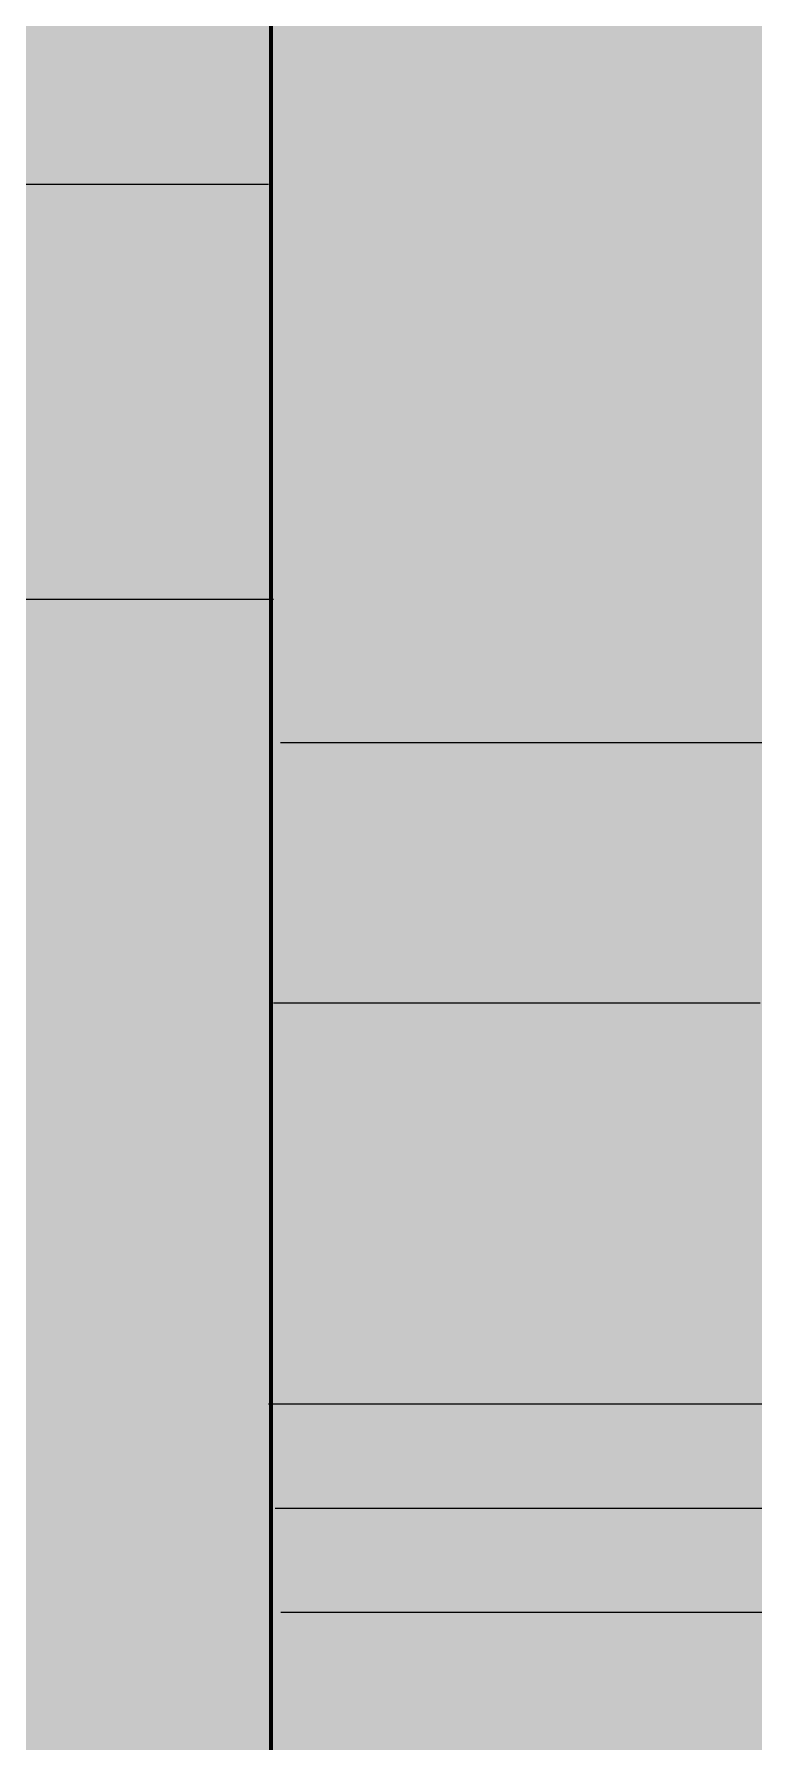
# Model space of a CAD drawing. Header units: millimetres. Extents: x 0 to 418, y 2 to 297.
# Drawn here: x 103.8 to 138.7, y 54.8 to 137.6 of the extents above; entities that cross this region are included whole.
import ezdxf

# ---------------------------------------------------------------- set-up
doc = ezdxf.new("R2010")
doc.units = ezdxf.units.MM
doc.header["$MEASUREMENT"] = 0
doc.layers.get('0').update_dxf_attribs({"linetype": 'CONTINUOUS'})

msp = doc.modelspace()

# ---------------------------------------------------------------- hatches: boundary and pattern name
at = {"true_color": 0xffffff}
for points in [[(-0.132, 297.01), (-0.132, 1.627), (417.7, 1.627), (417.7, 297.01)], [(-0.132, 297.01), (-0.132, 1.89), (417.7, 1.89), (417.7, 297.01)]]:
    msp.add_hatch(color=0, dxfattribs=at).paths.add_polyline_path(points)
at = {"true_color": 0x000007}
h = msp.add_hatch(color=0, dxfattribs=at)
edge = h.paths.add_edge_path()
edge.add_spline(control_points=[(110.049, 132.972), (109.901, 133.021), (109.786, 133.104), (109.72, 133.202), (109.72, 133.202), (109.655, 133.301), (109.605, 133.416), (109.605, 133.564), (109.605, 133.564), (109.605, 133.762), (109.687, 133.942), (109.835, 134.09), (109.835, 134.09), (109.983, 134.238), (110.197, 134.304), (110.444, 134.304), (110.444, 134.304), (110.691, 134.304), (110.904, 134.222), (111.052, 134.09), (111.052, 134.09), (111.2, 133.942), (111.283, 133.762), (111.283, 133.548), (111.283, 133.548), (111.283, 133.416), (111.25, 133.301), (111.184, 133.202), (111.184, 133.202), (111.102, 133.104), (111.003, 133.021), (110.855, 132.972), (110.855, 132.972), (111.036, 132.906), (111.168, 132.824), (111.266, 132.693), (111.266, 132.693), (111.348, 132.561), (111.398, 132.413), (111.398, 132.232), (111.398, 132.232), (111.398, 131.985), (111.316, 131.772), (111.135, 131.607), (111.135, 131.607), (110.97, 131.443), (110.74, 131.344), (110.444, 131.344), (110.444, 131.344), (110.164, 131.344), (109.934, 131.443), (109.753, 131.607), (109.753, 131.607), (109.589, 131.772), (109.49, 131.985), (109.49, 132.232), (109.49, 132.232), (109.49, 132.429), (109.539, 132.577), (109.638, 132.709), (109.638, 132.709), (109.737, 132.841), (109.868, 132.923), (110.049, 132.972)], knot_values=[0, 0, 0, 0, 0.015625, 0.015625, 0.015625, 0.015625, 0.03125, 0.03125, 0.03125, 0.03125, 0.046875, 0.046875, 0.046875, 0.046875, 0.0625, 0.0625, 0.0625, 0.0625, 0.078125, 0.078125, 0.078125, 0.078125, 0.09375, 0.09375, 0.09375, 0.09375, 0.109375, 0.109375, 0.109375, 0.109375, 0.125, 0.125, 0.125, 0.125, 0.140625, 0.140625, 0.140625, 0.140625, 0.15625, 0.15625, 0.15625, 0.15625, 0.171875, 0.171875, 0.171875, 0.171875, 0.1875, 0.1875, 0.1875, 0.1875, 0.203125, 0.203125, 0.203125, 0.203125, 0.21875, 0.21875, 0.21875, 0.21875, 0.234375, 0.234375, 0.234375, 0.234375, 1, 1, 1, 1], degree=3, periodic=0)
edge = h.paths.add_edge_path()
edge.add_spline(control_points=[(109.967, 133.564), (109.967, 133.433), (110.016, 133.317), (110.115, 133.235), (110.115, 133.235), (110.197, 133.153), (110.312, 133.104), (110.444, 133.104), (110.444, 133.104), (110.592, 133.104), (110.707, 133.153), (110.789, 133.235), (110.789, 133.235), (110.871, 133.317), (110.921, 133.433), (110.921, 133.548), (110.921, 133.548), (110.921, 133.679), (110.871, 133.794), (110.789, 133.877), (110.789, 133.877), (110.691, 133.975), (110.575, 134.008), (110.444, 134.008), (110.444, 134.008), (110.312, 134.008), (110.197, 133.975), (110.115, 133.877), (110.115, 133.877), (110.016, 133.794), (109.967, 133.696), (109.967, 133.564)], knot_values=[0, 0, 0, 0, 0.03125, 0.03125, 0.03125, 0.03125, 0.0625, 0.0625, 0.0625, 0.0625, 0.09375, 0.09375, 0.09375, 0.09375, 0.125, 0.125, 0.125, 0.125, 0.15625, 0.15625, 0.15625, 0.15625, 0.1875, 0.1875, 0.1875, 0.1875, 0.21875, 0.21875, 0.21875, 0.21875, 1, 1, 1, 1], degree=3, periodic=0)
edge = h.paths.add_edge_path()
edge.add_spline(control_points=[(109.868, 132.232), (109.868, 132.133), (109.885, 132.035), (109.934, 131.936), (109.934, 131.936), (109.983, 131.854), (110.049, 131.772), (110.148, 131.722), (110.148, 131.722), (110.247, 131.673), (110.345, 131.64), (110.46, 131.64), (110.46, 131.64), (110.625, 131.64), (110.756, 131.689), (110.871, 131.805), (110.871, 131.805), (110.987, 131.92), (111.036, 132.051), (111.036, 132.216), (111.036, 132.216), (111.036, 132.397), (110.987, 132.528), (110.871, 132.643), (110.871, 132.643), (110.756, 132.758), (110.608, 132.808), (110.444, 132.808), (110.444, 132.808), (110.279, 132.808), (110.131, 132.758), (110.033, 132.643), (110.033, 132.643), (109.918, 132.545), (109.868, 132.397), (109.868, 132.232)], knot_values=[0, 0, 0, 0, 0.027778, 0.027778, 0.027778, 0.027778, 0.055556, 0.055556, 0.055556, 0.055556, 0.083333, 0.083333, 0.083333, 0.083333, 0.111111, 0.111111, 0.111111, 0.111111, 0.138889, 0.138889, 0.138889, 0.138889, 0.166667, 0.166667, 0.166667, 0.166667, 0.194444, 0.194444, 0.194444, 0.194444, 0.222222, 0.222222, 0.222222, 0.222222, 1, 1, 1, 1], degree=3, periodic=0)
h = msp.add_hatch(color=0, dxfattribs=at)
edge = h.paths.add_edge_path()
edge.add_line((109.556, 112.63), (109.901, 112.663))
edge.add_spline(control_points=[(109.901, 112.663), (109.918, 112.498), (109.983, 112.383), (110.066, 112.317), (110.066, 112.317), (110.148, 112.235), (110.247, 112.202), (110.378, 112.202), (110.378, 112.202), (110.477, 112.202), (110.575, 112.235), (110.658, 112.284), (110.658, 112.284), (110.74, 112.334), (110.806, 112.4), (110.855, 112.482), (110.855, 112.482), (110.921, 112.564), (110.954, 112.679), (111.003, 112.811), (111.003, 112.811), (111.036, 112.959), (111.052, 113.107), (111.052, 113.255), (111.052, 113.255), (111.052, 113.271), (111.052, 113.288), (111.052, 113.321), (111.052, 113.321), (110.97, 113.205), (110.871, 113.123), (110.756, 113.041), (110.756, 113.041), (110.625, 112.975), (110.493, 112.942), (110.362, 112.942), (110.362, 112.942), (110.115, 112.942), (109.918, 113.024), (109.753, 113.205), (109.753, 113.205), (109.589, 113.37), (109.507, 113.6), (109.507, 113.88), (109.507, 113.88), (109.507, 114.176), (109.589, 114.422), (109.753, 114.603), (109.753, 114.603), (109.934, 114.768), (110.148, 114.866), (110.411, 114.866), (110.411, 114.866), (110.592, 114.866), (110.773, 114.817), (110.921, 114.718), (110.921, 114.718), (111.085, 114.603), (111.2, 114.472), (111.283, 114.274), (111.283, 114.274), (111.365, 114.093), (111.398, 113.814), (111.398, 113.469), (111.398, 113.469), (111.398, 113.09), (111.365, 112.794), (111.283, 112.58), (111.283, 112.58), (111.2, 112.367), (111.085, 112.202), (110.921, 112.087), (110.921, 112.087), (110.756, 111.972), (110.575, 111.906), (110.362, 111.906), (110.362, 111.906), (110.131, 111.906), (109.951, 111.972), (109.819, 112.104), (109.819, 112.104), (109.671, 112.219), (109.589, 112.4), (109.556, 112.63)], knot_values=[0, 0, 0, 0, 0.011905, 0.011905, 0.011905, 0.011905, 0.02381, 0.02381, 0.02381, 0.02381, 0.035714, 0.035714, 0.035714, 0.035714, 0.047619, 0.047619, 0.047619, 0.047619, 0.059524, 0.059524, 0.059524, 0.059524, 0.071429, 0.071429, 0.071429, 0.071429, 0.083333, 0.083333, 0.083333, 0.083333, 0.095238, 0.095238, 0.095238, 0.095238, 0.107143, 0.107143, 0.107143, 0.107143, 0.119048, 0.119048, 0.119048, 0.119048, 0.130952, 0.130952, 0.130952, 0.130952, 0.142857, 0.142857, 0.142857, 0.142857, 0.154762, 0.154762, 0.154762, 0.154762, 0.166667, 0.166667, 0.166667, 0.166667, 0.178571, 0.178571, 0.178571, 0.178571, 0.190476, 0.190476, 0.190476, 0.190476, 0.202381, 0.202381, 0.202381, 0.202381, 0.214286, 0.214286, 0.214286, 0.214286, 0.22619, 0.22619, 0.22619, 0.22619, 0.238095, 0.238095, 0.238095, 0.238095, 1, 1, 1, 1], degree=3, periodic=0)
edge = h.paths.add_edge_path()
edge.add_spline(control_points=[(111.003, 113.913), (111.003, 114.11), (110.954, 114.274), (110.839, 114.389), (110.839, 114.389), (110.74, 114.505), (110.608, 114.57), (110.46, 114.57), (110.46, 114.57), (110.296, 114.57), (110.164, 114.505), (110.033, 114.373), (110.033, 114.373), (109.918, 114.241), (109.868, 114.077), (109.868, 113.88), (109.868, 113.88), (109.868, 113.699), (109.918, 113.534), (110.033, 113.419), (110.033, 113.419), (110.148, 113.304), (110.279, 113.255), (110.444, 113.255), (110.444, 113.255), (110.608, 113.255), (110.74, 113.304), (110.855, 113.419), (110.855, 113.419), (110.954, 113.534), (111.003, 113.699), (111.003, 113.913)], knot_values=[0, 0, 0, 0, 0.03125, 0.03125, 0.03125, 0.03125, 0.0625, 0.0625, 0.0625, 0.0625, 0.09375, 0.09375, 0.09375, 0.09375, 0.125, 0.125, 0.125, 0.125, 0.15625, 0.15625, 0.15625, 0.15625, 0.1875, 0.1875, 0.1875, 0.1875, 0.21875, 0.21875, 0.21875, 0.21875, 1, 1, 1, 1], degree=3, periodic=0)
for points in [[(119.62, 107.154), (119.62, 107.499), (121.495, 107.499), (121.495, 107.219), (121.495, 107.219), (121.472, 107.194), (121.45, 107.169), (121.427, 107.142), (121.404, 107.115), (121.382, 107.088), (121.359, 107.059), (121.337, 107.03), (121.314, 107), (121.291, 106.97), (121.269, 106.939), (121.246, 106.907), (121.224, 106.874), (121.201, 106.841), (121.178, 106.807), (121.156, 106.772), (121.133, 106.737), (121.11, 106.701), (121.088, 106.664), (121.065, 106.627), (121.043, 106.589), (121.02, 106.55), (120.997, 106.511), (120.975, 106.471), (120.952, 106.43), (120.952, 106.43), (120.93, 106.391), (120.908, 106.351), (120.886, 106.311), (120.865, 106.271), (120.844, 106.231), (120.823, 106.19), (120.803, 106.149), (120.783, 106.108), (120.763, 106.066), (120.744, 106.025), (120.726, 105.983), (120.708, 105.941), (120.69, 105.899), (120.672, 105.856), (120.656, 105.814), (120.639, 105.771), (120.623, 105.728), (120.608, 105.685), (120.593, 105.642), (120.578, 105.599), (120.564, 105.556), (120.55, 105.513), (120.537, 105.47), (120.525, 105.427), (120.517, 105.398), (120.509, 105.369), (120.501, 105.339), (120.493, 105.309), (120.486, 105.279), (120.479, 105.248), (120.472, 105.217), (120.465, 105.186), (120.458, 105.154), (120.452, 105.122), (120.446, 105.09), (120.44, 105.057), (120.435, 105.024), (120.43, 104.99), (120.425, 104.957), (120.42, 104.923), (120.415, 104.888), (120.411, 104.853), (120.408, 104.818), (120.404, 104.783), (120.401, 104.747), (120.398, 104.711), (120.395, 104.674), (120.393, 104.638), (120.031, 104.638), (120.031, 104.638), (120.032, 104.667), (120.032, 104.696), (120.034, 104.726), (120.035, 104.757), (120.038, 104.788), (120.04, 104.819), (120.043, 104.851), (120.047, 104.884), (120.051, 104.917), (120.056, 104.95), (120.061, 104.984), (120.066, 105.018), (120.072, 105.053), (120.078, 105.088), (120.085, 105.123), (120.092, 105.159), (120.1, 105.195), (120.108, 105.232), (120.116, 105.269), (120.125, 105.306), (120.134, 105.344), (120.143, 105.382), (120.153, 105.421), (120.163, 105.46), (120.163, 105.46), (120.173, 105.501), (120.184, 105.542), (120.196, 105.582), (120.208, 105.623), (120.22, 105.663), (120.233, 105.703), (120.247, 105.743), (120.26, 105.783), (120.274, 105.823), (120.289, 105.862), (120.304, 105.902), (120.319, 105.941), (120.335, 105.98), (120.351, 106.019), (120.367, 106.057), (120.383, 106.096), (120.4, 106.134), (120.417, 106.172), (120.435, 106.21), (120.452, 106.248), (120.47, 106.285), (120.488, 106.323), (120.506, 106.36), (120.525, 106.397), (120.545, 106.434), (120.566, 106.47), (120.586, 106.506), (120.607, 106.541), (120.628, 106.576), (120.648, 106.61), (120.669, 106.644), (120.69, 106.677), (120.711, 106.71), (120.731, 106.743), (120.752, 106.775), (120.773, 106.806), (120.794, 106.837), (120.816, 106.868), (120.837, 106.898), (120.858, 106.928), (120.88, 106.958), (120.902, 106.987), (120.923, 107.016), (120.945, 107.044), (120.967, 107.072), (120.99, 107.1), (121.012, 107.127), (121.034, 107.154), (119.62, 107.154), (121.034, 107.154)], [(120.936, 72.077), (120.574, 72.077), (120.574, 74.33), (120.574, 74.33), (120.564, 74.319), (120.553, 74.309), (120.542, 74.299), (120.53, 74.289), (120.518, 74.278), (120.506, 74.268), (120.494, 74.258), (120.481, 74.247), (120.468, 74.237), (120.455, 74.227), (120.442, 74.217), (120.428, 74.206), (120.414, 74.196), (120.4, 74.186), (120.385, 74.175), (120.371, 74.165), (120.356, 74.155), (120.34, 74.145), (120.325, 74.134), (120.309, 74.124), (120.294, 74.114), (120.278, 74.104), (120.261, 74.093), (120.245, 74.083), (120.245, 74.083), (120.229, 74.073), (120.212, 74.063), (120.196, 74.054), (120.179, 74.044), (120.163, 74.036), (120.147, 74.027), (120.13, 74.019), (120.114, 74.011), (120.098, 74.003), (120.082, 73.995), (120.066, 73.987), (120.05, 73.98), (120.034, 73.973), (120.018, 73.966), (120.002, 73.959), (119.987, 73.953), (119.971, 73.946), (119.956, 73.94), (119.941, 73.933), (119.926, 73.927), (119.911, 73.921), (119.896, 73.914), (119.881, 73.908), (119.867, 73.902), (119.867, 74.247), (119.867, 74.247), (119.891, 74.26), (119.916, 74.272), (119.94, 74.285), (119.964, 74.298), (119.988, 74.311), (120.012, 74.325), (120.035, 74.338), (120.058, 74.352), (120.081, 74.365), (120.104, 74.379), (120.126, 74.393), (120.148, 74.408), (120.17, 74.422), (120.192, 74.437), (120.214, 74.452), (120.235, 74.467), (120.256, 74.482), (120.276, 74.497), (120.296, 74.513), (120.316, 74.528), (120.336, 74.544), (120.355, 74.56), (120.374, 74.576), (120.393, 74.593), (120.393, 74.593), (120.411, 74.609), (120.429, 74.626), (120.446, 74.642), (120.463, 74.658), (120.479, 74.675), (120.495, 74.691), (120.51, 74.707), (120.525, 74.724), (120.54, 74.74), (120.554, 74.756), (120.567, 74.772), (120.58, 74.788), (120.593, 74.804), (120.605, 74.82), (120.617, 74.835), (120.628, 74.851), (120.639, 74.866), (120.65, 74.882), (120.66, 74.897), (120.67, 74.912), (120.679, 74.927), (120.688, 74.942), (120.697, 74.957), (120.706, 74.971), (120.936, 74.971), (120.936, 72.077), (120.936, 74.971)], [(121.462, 67.357), (121.462, 67.028), (119.554, 67.028), (119.554, 67.028), (119.554, 67.038), (119.555, 67.049), (119.555, 67.059), (119.556, 67.069), (119.556, 67.08), (119.557, 67.09), (119.558, 67.1), (119.559, 67.11), (119.56, 67.121), (119.562, 67.131), (119.563, 67.141), (119.565, 67.151), (119.566, 67.162), (119.568, 67.172), (119.57, 67.182), (119.571, 67.193), (119.573, 67.203), (119.575, 67.213), (119.577, 67.223), (119.579, 67.234), (119.581, 67.244), (119.583, 67.254), (119.585, 67.265), (119.587, 67.275), (119.594, 67.289), (119.6, 67.304), (119.607, 67.319), (119.615, 67.334), (119.622, 67.349), (119.63, 67.364), (119.639, 67.379), (119.648, 67.395), (119.657, 67.41), (119.666, 67.426), (119.676, 67.442), (119.686, 67.458), (119.696, 67.474), (119.707, 67.49), (119.718, 67.506), (119.73, 67.522), (119.742, 67.538), (119.754, 67.555), (119.766, 67.571), (119.779, 67.587), (119.792, 67.604), (119.806, 67.62), (119.82, 67.637), (119.834, 67.653), (119.847, 67.67), (119.86, 67.686), (119.874, 67.703), (119.889, 67.72), (119.904, 67.737), (119.92, 67.755), (119.936, 67.772), (119.953, 67.79), (119.971, 67.808), (119.989, 67.826), (120.008, 67.844), (120.027, 67.863), (120.047, 67.881), (120.067, 67.9), (120.088, 67.919), (120.109, 67.938), (120.131, 67.957), (120.153, 67.977), (120.176, 67.996), (120.199, 68.016), (120.222, 68.036), (120.246, 68.056), (120.27, 68.077), (120.294, 68.097), (120.294, 68.097), (120.333, 68.128), (120.37, 68.158), (120.407, 68.188), (120.442, 68.217), (120.477, 68.247), (120.51, 68.275), (120.543, 68.304), (120.574, 68.332), (120.604, 68.359), (120.634, 68.386), (120.662, 68.412), (120.689, 68.438), (120.715, 68.464), (120.74, 68.489), (120.765, 68.513), (120.788, 68.537), (120.81, 68.56), (120.831, 68.583), (120.851, 68.605), (120.87, 68.626), (120.888, 68.647), (120.905, 68.667), (120.921, 68.687), (120.936, 68.705), (120.948, 68.724), (120.96, 68.742), (120.971, 68.761), (120.982, 68.779), (120.993, 68.798), (121.003, 68.816), (121.013, 68.835), (121.022, 68.853), (121.031, 68.871), (121.04, 68.889), (121.048, 68.907), (121.055, 68.925), (121.062, 68.943), (121.068, 68.961), (121.074, 68.979), (121.08, 68.997), (121.084, 69.014), (121.088, 69.032), (121.092, 69.049), (121.095, 69.066), (121.097, 69.083), (121.099, 69.1), (121.1, 69.117), (121.1, 69.133), (121.1, 69.15), (121.099, 69.166), (121.098, 69.182), (121.096, 69.199), (121.094, 69.215), (121.091, 69.231), (121.088, 69.247), (121.084, 69.263), (121.079, 69.278), (121.075, 69.294), (121.069, 69.309), (121.063, 69.324), (121.057, 69.339), (121.05, 69.354), (121.042, 69.368), (121.034, 69.382), (121.026, 69.395), (121.017, 69.408), (121.007, 69.421), (120.997, 69.433), (120.987, 69.445), (120.976, 69.457), (120.964, 69.468), (120.952, 69.478), (120.952, 69.478), (120.938, 69.49), (120.923, 69.502), (120.908, 69.513), (120.893, 69.524), (120.878, 69.534), (120.863, 69.543), (120.847, 69.552), (120.832, 69.561), (120.816, 69.569), (120.8, 69.576), (120.784, 69.583), (120.767, 69.589), (120.751, 69.595), (120.734, 69.601), (120.717, 69.606), (120.7, 69.61), (120.683, 69.614), (120.665, 69.617), (120.648, 69.62), (120.63, 69.622), (120.612, 69.624), (120.594, 69.625), (120.576, 69.626), (120.558, 69.626), (120.558, 69.626), (120.535, 69.626), (120.513, 69.625), (120.492, 69.624), (120.471, 69.622), (120.451, 69.62), (120.431, 69.617), (120.411, 69.614), (120.392, 69.61), (120.374, 69.606), (120.356, 69.601), (120.338, 69.595), (120.321, 69.589), (120.304, 69.583), (120.288, 69.576), (120.272, 69.569), (120.257, 69.561), (120.242, 69.552), (120.227, 69.543), (120.213, 69.534), (120.199, 69.524), (120.185, 69.513), (120.172, 69.502), (120.159, 69.49), (120.146, 69.478), (120.146, 69.478), (120.132, 69.466), (120.119, 69.453), (120.106, 69.439), (120.094, 69.425), (120.083, 69.41), (120.072, 69.395), (120.062, 69.38), (120.053, 69.364), (120.044, 69.347), (120.036, 69.331), (120.028, 69.313), (120.021, 69.295), (120.015, 69.277), (120.009, 69.259), (120.004, 69.24), (119.999, 69.22), (119.995, 69.2), (119.991, 69.18), (119.989, 69.159), (119.986, 69.138), (119.984, 69.117), (119.983, 69.095), (119.982, 69.073), (119.982, 69.051), (119.982, 69.051), (119.62, 69.084), (119.62, 69.084), (119.625, 69.118), (119.629, 69.152), (119.635, 69.185), (119.641, 69.217), (119.647, 69.248), (119.655, 69.279), (119.662, 69.308), (119.671, 69.337), (119.68, 69.365), (119.689, 69.393), (119.7, 69.419), (119.711, 69.446), (119.722, 69.471), (119.735, 69.496), (119.748, 69.52), (119.761, 69.543), (119.776, 69.566), (119.791, 69.588), (119.807, 69.609), (119.824, 69.63), (119.842, 69.651), (119.86, 69.671), (119.88, 69.69), (119.9, 69.709), (119.921, 69.727), (119.942, 69.744), (119.964, 69.76), (119.986, 69.776), (120.009, 69.791), (120.033, 69.804), (120.057, 69.818), (120.081, 69.83), (120.106, 69.841), (120.132, 69.852), (120.159, 69.862), (120.185, 69.871), (120.213, 69.879), (120.241, 69.887), (120.27, 69.894), (120.299, 69.9), (120.329, 69.905), (120.36, 69.91), (120.391, 69.914), (120.423, 69.917), (120.456, 69.919), (120.489, 69.921), (120.523, 69.922), (120.558, 69.922), (120.592, 69.922), (120.626, 69.921), (120.659, 69.919), (120.692, 69.916), (120.724, 69.912), (120.755, 69.907), (120.786, 69.902), (120.816, 69.896), (120.845, 69.889), (120.874, 69.881), (120.902, 69.872), (120.93, 69.863), (120.957, 69.853), (120.983, 69.842), (121.009, 69.83), (121.034, 69.818), (121.058, 69.805), (121.082, 69.791), (121.106, 69.776), (121.129, 69.761), (121.151, 69.745), (121.173, 69.728), (121.195, 69.71), (121.215, 69.692), (121.215, 69.692), (121.235, 69.673), (121.255, 69.654), (121.273, 69.634), (121.291, 69.614), (121.307, 69.593), (121.323, 69.572), (121.338, 69.551), (121.352, 69.528), (121.366, 69.506), (121.378, 69.483), (121.39, 69.459), (121.4, 69.435), (121.41, 69.411), (121.419, 69.386), (121.427, 69.361), (121.435, 69.335), (121.441, 69.309), (121.447, 69.283), (121.451, 69.256), (121.455, 69.229), (121.458, 69.201), (121.46, 69.173), (121.462, 69.145), (121.462, 69.117), (121.462, 69.102), (121.461, 69.088), (121.461, 69.073), (121.459, 69.059), (121.458, 69.045), (121.456, 69.031), (121.454, 69.016), (121.452, 69.002), (121.45, 68.988), (121.447, 68.974), (121.444, 68.96), (121.441, 68.946), (121.438, 68.932), (121.435, 68.918), (121.431, 68.905), (121.428, 68.891), (121.424, 68.878), (121.42, 68.865), (121.416, 68.851), (121.413, 68.838), (121.408, 68.825), (121.404, 68.813), (121.4, 68.8), (121.396, 68.788), (121.39, 68.773), (121.383, 68.759), (121.376, 68.745), (121.369, 68.73), (121.361, 68.716), (121.353, 68.701), (121.345, 68.687), (121.336, 68.672), (121.327, 68.657), (121.317, 68.643), (121.308, 68.628), (121.298, 68.613), (121.287, 68.598), (121.276, 68.583), (121.265, 68.568), (121.254, 68.553), (121.242, 68.537), (121.23, 68.522), (121.217, 68.506), (121.204, 68.49), (121.191, 68.475), (121.178, 68.458), (121.164, 68.442), (121.15, 68.426), (121.15, 68.426), (121.137, 68.411), (121.123, 68.396), (121.108, 68.38), (121.092, 68.363), (121.075, 68.346), (121.058, 68.328), (121.039, 68.309), (121.02, 68.29), (121, 68.27), (120.978, 68.25), (120.956, 68.229), (120.934, 68.208), (120.91, 68.186), (120.886, 68.164), (120.861, 68.141), (120.835, 68.118), (120.809, 68.094), (120.782, 68.07), (120.754, 68.045), (120.726, 68.02), (120.697, 67.995), (120.667, 67.969), (120.637, 67.943), (120.607, 67.916), (120.607, 67.916), (120.581, 67.894), (120.555, 67.872), (120.531, 67.851), (120.507, 67.831), (120.484, 67.812), (120.462, 67.793), (120.44, 67.774), (120.42, 67.757), (120.4, 67.74), (120.381, 67.723), (120.363, 67.707), (120.346, 67.692), (120.329, 67.677), (120.313, 67.663), (120.298, 67.65), (120.284, 67.637), (120.271, 67.625), (120.258, 67.613), (120.246, 67.602), (120.234, 67.591), (120.224, 67.581), (120.214, 67.572), (120.204, 67.563), (120.196, 67.554), (120.196, 67.554), (120.188, 67.546), (120.18, 67.538), (120.172, 67.53), (120.164, 67.521), (120.157, 67.513), (120.149, 67.505), (120.142, 67.497), (120.135, 67.489), (120.129, 67.48), (120.122, 67.472), (120.116, 67.464), (120.109, 67.456), (120.103, 67.447), (120.097, 67.439), (120.092, 67.431), (120.086, 67.423), (120.081, 67.415), (120.075, 67.406), (120.07, 67.398), (120.066, 67.39), (120.061, 67.382), (120.056, 67.373), (120.052, 67.365), (120.048, 67.357), (120.048, 67.357), (121.462, 67.357), (120.048, 67.357)]]:
    msp.add_hatch(color=0, dxfattribs=at).paths.add_polyline_path(points)
h = msp.add_hatch(color=0, dxfattribs=at)
edge = h.paths.add_edge_path()
edge.add_line((121.446, 94.458), (121.084, 94.425))
edge.add_spline(control_points=[(121.084, 94.425), (121.051, 94.557), (121.018, 94.672), (120.952, 94.721), (120.952, 94.721), (120.854, 94.836), (120.738, 94.886), (120.59, 94.886), (120.59, 94.886), (120.492, 94.886), (120.393, 94.853), (120.294, 94.787), (120.294, 94.787), (120.196, 94.705), (120.097, 94.59), (120.031, 94.425), (120.031, 94.425), (119.966, 94.277), (119.933, 94.047), (119.933, 93.751), (119.933, 93.751), (120.015, 93.883), (120.13, 93.981), (120.245, 94.047), (120.245, 94.047), (120.377, 94.113), (120.508, 94.146), (120.64, 94.146), (120.64, 94.146), (120.87, 94.146), (121.084, 94.064), (121.248, 93.883), (121.248, 93.883), (121.413, 93.702), (121.495, 93.488), (121.495, 93.208), (121.495, 93.208), (121.495, 93.028), (121.446, 92.863), (121.38, 92.699), (121.38, 92.699), (121.298, 92.551), (121.182, 92.419), (121.051, 92.337), (121.051, 92.337), (120.919, 92.255), (120.755, 92.222), (120.59, 92.222), (120.59, 92.222), (120.294, 92.222), (120.048, 92.32), (119.867, 92.551), (119.867, 92.551), (119.67, 92.764), (119.587, 93.126), (119.587, 93.62), (119.587, 93.62), (119.587, 94.179), (119.686, 94.59), (119.9, 94.836), (119.9, 94.836), (120.081, 95.067), (120.311, 95.165), (120.623, 95.165), (120.623, 95.165), (120.854, 95.165), (121.034, 95.1), (121.182, 94.984), (121.182, 94.984), (121.33, 94.853), (121.413, 94.672), (121.446, 94.458)], knot_values=[0, 0, 0, 0, 0.013889, 0.013889, 0.013889, 0.013889, 0.027778, 0.027778, 0.027778, 0.027778, 0.041667, 0.041667, 0.041667, 0.041667, 0.055556, 0.055556, 0.055556, 0.055556, 0.069444, 0.069444, 0.069444, 0.069444, 0.083333, 0.083333, 0.083333, 0.083333, 0.097222, 0.097222, 0.097222, 0.097222, 0.111111, 0.111111, 0.111111, 0.111111, 0.125, 0.125, 0.125, 0.125, 0.138889, 0.138889, 0.138889, 0.138889, 0.152778, 0.152778, 0.152778, 0.152778, 0.166667, 0.166667, 0.166667, 0.166667, 0.180556, 0.180556, 0.180556, 0.180556, 0.194444, 0.194444, 0.194444, 0.194444, 0.208333, 0.208333, 0.208333, 0.208333, 0.222222, 0.222222, 0.222222, 0.222222, 0.236111, 0.236111, 0.236111, 0.236111, 1, 1, 1, 1], degree=3, periodic=0)
edge = h.paths.add_edge_path()
edge.add_spline(control_points=[(119.998, 93.208), (119.998, 93.077), (120.015, 92.962), (120.064, 92.847), (120.064, 92.847), (120.114, 92.748), (120.196, 92.649), (120.294, 92.6), (120.294, 92.6), (120.377, 92.534), (120.475, 92.518), (120.574, 92.518), (120.574, 92.518), (120.738, 92.518), (120.854, 92.567), (120.969, 92.699), (120.969, 92.699), (121.067, 92.814), (121.133, 92.978), (121.133, 93.192), (121.133, 93.192), (121.133, 93.389), (121.084, 93.537), (120.969, 93.652), (120.969, 93.652), (120.87, 93.768), (120.722, 93.833), (120.574, 93.833), (120.574, 93.833), (120.41, 93.833), (120.278, 93.768), (120.163, 93.652), (120.163, 93.652), (120.048, 93.537), (119.998, 93.389), (119.998, 93.208)], knot_values=[0, 0, 0, 0, 0.027778, 0.027778, 0.027778, 0.027778, 0.055556, 0.055556, 0.055556, 0.055556, 0.083333, 0.083333, 0.083333, 0.083333, 0.111111, 0.111111, 0.111111, 0.111111, 0.138889, 0.138889, 0.138889, 0.138889, 0.166667, 0.166667, 0.166667, 0.166667, 0.194444, 0.194444, 0.194444, 0.194444, 0.222222, 0.222222, 0.222222, 0.222222, 1, 1, 1, 1], degree=3, periodic=0)
h = msp.add_hatch(color=0, dxfattribs=at)
edge = h.paths.add_edge_path()
edge.add_line((119.604, 62.983), (119.949, 63.032))
edge.add_spline(control_points=[(119.949, 63.032), (119.998, 62.835), (120.064, 62.687), (120.163, 62.604), (120.163, 62.604), (120.262, 62.506), (120.377, 62.473), (120.525, 62.473), (120.525, 62.473), (120.689, 62.473), (120.837, 62.522), (120.952, 62.637), (120.952, 62.637), (121.067, 62.752), (121.117, 62.9), (121.117, 63.065), (121.117, 63.065), (121.117, 63.229), (121.067, 63.361), (120.952, 63.476), (120.952, 63.476), (120.854, 63.575), (120.722, 63.64), (120.558, 63.64), (120.558, 63.64), (120.492, 63.64), (120.393, 63.624), (120.294, 63.591)], knot_values=[0, 0, 0, 0, 0.035714, 0.035714, 0.035714, 0.035714, 0.071429, 0.071429, 0.071429, 0.071429, 0.107143, 0.107143, 0.107143, 0.107143, 0.142857, 0.142857, 0.142857, 0.142857, 0.178571, 0.178571, 0.178571, 0.178571, 0.214286, 0.214286, 0.214286, 0.214286, 1, 1, 1, 1], degree=3, periodic=0)
edge.add_line((120.294, 63.591), (120.344, 63.904))
edge.add_spline(control_points=[(120.344, 63.904), (120.36, 63.904), (120.377, 63.904), (120.393, 63.904), (120.393, 63.904), (120.541, 63.904), (120.689, 63.936), (120.804, 64.019), (120.804, 64.019), (120.919, 64.101), (120.985, 64.216), (120.985, 64.38), (120.985, 64.38), (120.985, 64.512), (120.936, 64.627), (120.854, 64.709), (120.854, 64.709), (120.771, 64.792), (120.656, 64.841), (120.508, 64.841), (120.508, 64.841), (120.377, 64.841), (120.262, 64.792), (120.163, 64.709), (120.163, 64.709), (120.081, 64.611), (120.015, 64.496), (119.998, 64.315)], knot_values=[0, 0, 0, 0, 0.035714, 0.035714, 0.035714, 0.035714, 0.071429, 0.071429, 0.071429, 0.071429, 0.107143, 0.107143, 0.107143, 0.107143, 0.142857, 0.142857, 0.142857, 0.142857, 0.178571, 0.178571, 0.178571, 0.178571, 0.214286, 0.214286, 0.214286, 0.214286, 1, 1, 1, 1], degree=3, periodic=0)
edge.add_line((119.998, 64.315), (119.637, 64.38))
edge.add_spline(control_points=[(119.637, 64.38), (119.686, 64.611), (119.785, 64.808), (119.933, 64.94), (119.933, 64.94), (120.081, 65.055), (120.278, 65.121), (120.508, 65.121), (120.508, 65.121), (120.656, 65.121), (120.804, 65.088), (120.936, 65.022), (120.936, 65.022), (121.067, 64.956), (121.182, 64.874), (121.248, 64.742), (121.248, 64.742), (121.314, 64.627), (121.347, 64.512), (121.347, 64.38), (121.347, 64.38), (121.347, 64.249), (121.314, 64.134), (121.248, 64.035), (121.248, 64.035), (121.182, 63.936), (121.084, 63.854), (120.952, 63.788), (120.952, 63.788), (121.117, 63.756), (121.265, 63.673), (121.347, 63.542), (121.347, 63.542), (121.446, 63.427), (121.495, 63.262), (121.495, 63.081), (121.495, 63.081), (121.495, 62.818), (121.396, 62.604), (121.215, 62.44), (121.215, 62.44), (121.034, 62.259), (120.804, 62.177), (120.525, 62.177), (120.525, 62.177), (120.262, 62.177), (120.048, 62.243), (119.883, 62.407), (119.883, 62.407), (119.719, 62.555), (119.62, 62.752), (119.604, 62.983)], knot_values=[0, 0, 0, 0, 0.019231, 0.019231, 0.019231, 0.019231, 0.038462, 0.038462, 0.038462, 0.038462, 0.057692, 0.057692, 0.057692, 0.057692, 0.076923, 0.076923, 0.076923, 0.076923, 0.096154, 0.096154, 0.096154, 0.096154, 0.115385, 0.115385, 0.115385, 0.115385, 0.134615, 0.134615, 0.134615, 0.134615, 0.153846, 0.153846, 0.153846, 0.153846, 0.173077, 0.173077, 0.173077, 0.173077, 0.192308, 0.192308, 0.192308, 0.192308, 0.211538, 0.211538, 0.211538, 0.211538, 0.230769, 0.230769, 0.230769, 0.230769, 1, 1, 1, 1], degree=3, periodic=0)

# ---------------------------------------------------------------- linework, layer by layer
at = {"color": 0, "linetype": 'Continuous', "lineweight": 100, "true_color": 0x000007}
msp.add_lwpolyline([(115.246, 259.96), (115.246, 30.405), (115.246, 30.405)], dxfattribs=at)
at = {"color": 0, "linetype": 'Continuous', "lineweight": 20, "true_color": 0x000007}
for points in [[(44.138, 130.357), (115.131, 130.357), (115.131, 130.357)], [(89.444, 110.229), (115.377, 110.229), (115.377, 110.229)], [(158.43, 103.256), (115.706, 103.256), (115.706, 103.256)], [(138.992, 90.627), (115.377, 90.627), (115.377, 90.627)], [(115.131, 71.189), (182.538, 71.189), (182.538, 71.189)], [(115.46, 66.14), (182.538, 66.14), (182.538, 66.14)], [(115.723, 61.092), (182.785, 61.092), (182.785, 61.092)]]:
    msp.add_lwpolyline(points, dxfattribs=at)

doc.saveas('drawing.dxf')
